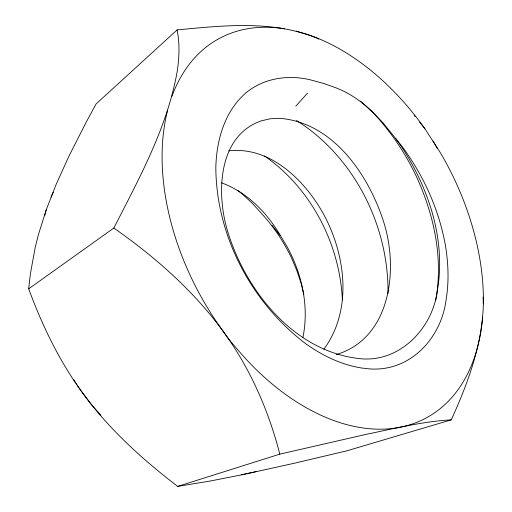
<?xml version="1.0" encoding="UTF-8"?>
<svg xmlns="http://www.w3.org/2000/svg" width="512" height="512" viewBox="0 0 512 512"><rect width="100%" height="100%" fill="white"/><g stroke="black" fill="none" stroke-linecap="round" stroke-linejoin="round"><path stroke-width="0.77" d="M387.994 293.51C388.864 225.824 354.214 156.755 296.442 120.499M316.742 38.086L316.173 37.862C272.16 20.026 223.13 25.555 177.094 29.914L96.064 103.981L85.766 123.014L69.12 155.802L56.435 183.706L46.266 209.722L38.438 234.566L35.258 247.174L30.362 273.971L28.698 288.813C43.84 330.17 63.846 370.086 91.437 404.595C116.262 435.686 146.182 462.259 177.67 486.4L210.214 481.03L242.842 474.618L294.374 463.226L346.842 450.835L451.251 419.859C469.722 379.309 485.555 335.616 483.174 290.355A216.115 139.622 61.2 0 0 440.934 153.626L424.922 128.768L419.622 122.157M435.725 300.07C443.584 257.453 433.645 213.235 415.456 174.483C406.298 155.674 394.925 137.952 381.357 122.016C369.203 107.194 354.214 94.931 336.243 87.93L324.109 83.61L310.963 80C288.768 74.426 263.718 77.926 245.875 92.954C224.557 111.328 216.48 140.301 215.827 167.558C216.224 236.333 251.936 303.61 306.848 344.55L308.045 345.312C324.358 356.634 342.816 365.216 362.573 368.147L363.68 368.205C406.496 375.059 440.493 341.024 446.016 300.429L446.157 299.296C449.152 281.152 448.314 262.598 445.28 244.525L445.011 243.277C438.451 208.224 423.187 175.066 402.054 146.426L382.547 122.285L371.814 111.194L360.429 101.03M302.938 337.382C309.286 306.394 301.946 273.658 286.848 246.246L280.928 236.41C267.392 213.082 247.328 192.314 221.613 182.848M28.698 288.813L113.843 228.051C139.245 178.272 167.021 127.942 177.03 72.339L177.165 71.635C179.277 57.837 179.878 43.667 177.094 29.914M44.672 215.763L46.266 209.722M323.834 349.267C353.114 309.504 345.542 253.69 322.778 212.704C303.936 179.571 269.734 146.086 228.634 150.861M295.795 106.214L307.526 93.12M177.67 486.4L279.795 454.144L366.221 434.342C394.342 428.57 422.49 421.453 451.251 419.859M336.23 354.598C391.494 338.035 398.867 267.949 383.309 220.845C368.134 174.17 332.563 122.15 279.232 118.291L270.253 118.771L261.126 120.883C218.112 136.019 216.512 192.134 226.931 228.979C244.154 288.365 291.968 349.907 356.883 358.278C398.381 364.634 432.819 328.979 437.517 289.728C445.773 240.32 429.171 189.568 402.496 148.211L395.68 138.464M241.306 474.758L254.4 472.013A183.866 139.821 61.2 0 0 256.666 471.379M296.23 31.142L308.275 34.707A216.115 139.622 61.2 0 1 424.922 128.768M317.395 38.426L318.701 39.098M264.461 155.968C310.995 188.16 339.776 243.725 342.374 299.93M113.843 228.051C157.67 258.707 198.349 294.931 228.755 339.245C252.589 374.054 269.357 413.344 279.795 454.144M237.683 190.387L242.656 194.298L252.538 203.526L261.978 213.99C274.061 227.194 284.032 242.24 291.725 258.387L296.986 270.886L301.229 283.68L303.859 294.4M414.208 115.571L415.29 116.749M100.864 415.277L91.437 404.595L81.325 391.174A183.866 139.821 61.2 0 1 76.166 383.526M272.154 225.446L280.064 235.494M433.114 140.986L437.267 148.269M483.072 297.12L483.302 303.955M482.656 317.107A216.115 139.622 61.2 0 1 241.638 354.278L228.755 339.245L217.107 322.733A216.115 139.622 61.2 0 1 167.546 110.637M171.821 96.685A216.115 139.622 61.2 0 1 284.55 28.768M75.334 382.227A183.866 139.821 61.2 0 1 73.69 379.616M51.034 197.222A183.866 139.821 61.2 0 1 53.267 192.275"/></g></svg>
